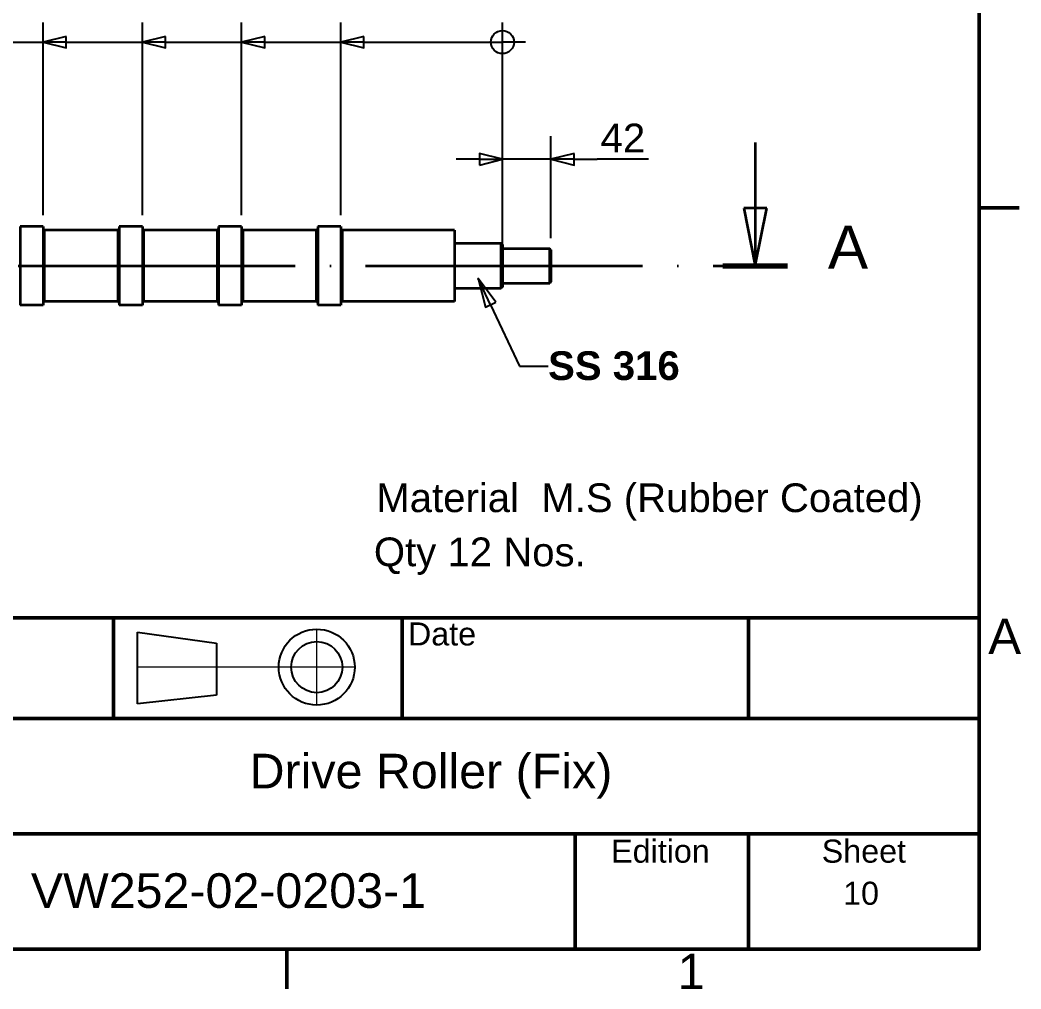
# Paper-space layout 'Drive Roller (Fix)' of a CAD drawing. Header units: millimetres. Extents: x -170 to 420, y 0 to 297.
# Drawn here: x 326.9 to 413.6, y 6.6 to 90.5 of the extents above; entities that cross this region are included whole.
import ezdxf

# ---------------------------------------------------------------- set-up
doc = ezdxf.new("R2010")
doc.units = ezdxf.units.MM
for name, pattern in [('ACAD_ISO04W100', [30, 24, -3, 0, -3]), ('ACAD_ISO08W100', [36, 24, -3, 6, -3]), ('ACAD_ISO09W100', [45, 24, -3, 6, -3, 6, -3])]:
    doc.linetypes.add(name, pattern=pattern)
for name, color, linetype, lineweight in [('2dTransBorder', 7, 'Continuous', 35), ('2dTransTitleBlock', 7, 'Continuous', 35), ('Dimensions', 5, 'Continuous', 25), ('Leader Lines', 5, 'Continuous', 25), ('Section View Lines', 7, 'ACAD_ISO09W100', 70), ('Tangent Edges', 7, 'Continuous', 50), ('Text', 5, 'Continuous', 25), ('Visible Edges', 7, 'Continuous', 50)]:
    doc.layers.add(name, color=color, linetype=linetype, lineweight=lineweight)
doc.layers.add('Title', color=7, linetype='Continuous')
doc.styles.add('Current-ISO', font='ARIAL.TTF')
doc.styles.get("Standard").update_dxf_attribs({"font": 'ARIAL.TTF'})
doc.styles.add('Text Style14', font='ARIAL.TTF')
doc.styles.add('Text Style25', font='ARIALBD.TTF')
doc.styles.add('Text Style6', font='ARIAL.TTF')

# ---------------------------------------------------------------- blocks, each defined once
blk = doc.blocks.new('2dTransSection0')
at = {"color": 179}
blk.add_solid([(389.587, 74.228), (390.587, 69.228), (391.587, 74.228), (389.587, 74.228)], dxfattribs=at)
at = {"layer": 'Section View Lines', "color": 179, "linetype": 'ACAD_ISO04W100', "lineweight": 35, "true_color": 0x262659}
for p, q in [((390.587, 79.929), (390.587, 74.228)), ((389.587, 74.228), (390.587, 69.228)), ((391.587, 74.228), (389.587, 74.228)), ((390.587, 74.228), (390.587, 69.228)), ((390.587, 69.228), (391.587, 74.228)), ((85.932, 69.228), (393.379, 69.228))]:
    blk.add_line(p, q, dxfattribs=at)
at = {"layer": 'Section View Lines', "color": 179, "linetype": 'ACAD_ISO04W100', "lineweight": 70, "true_color": 0x262659}
blk.add_line((387.794, 69.228), (393.379, 69.228), dxfattribs=at)
at = {"layer": 'Section View Lines', "color": 179, "linetype": 'ACAD_ISO04W100', "lineweight": 35, "true_color": 0x262659}
blk.add_lwpolyline([(389.587, 74.228), (390.587, 69.228), (391.587, 74.228), (389.587, 74.228)], dxfattribs=at)
at = {"layer": 'Section View Lines', "color": 18, "linetype": 'ACAD_ISO04W100', "lineweight": 35, "true_color": 0x000000, "insert": (396.879, 68.978), "char_height": 3.75, "attachment_point": 7, "style": 'Text Style14'}
blk.add_mtext('A', dxfattribs=at)
blk = doc.blocks.new('2dTransSymbol24')
at = {"color": 179}
for points in [[(366.688, 77.973), (368.688, 78.473), (366.688, 78.973), (366.688, 77.973)], [(374.888, 78.973), (372.888, 78.473), (374.888, 77.973), (374.888, 78.973)]]:
    blk.add_solid(points, dxfattribs=at)
at = {"layer": 'Dimensions', "color": 179, "linetype": 'Continuous', "lineweight": 25, "true_color": 0x262659}
for p, q in [((368.688, 72.086), (368.688, 80.473)), ((372.888, 71.636), (372.888, 80.473)), ((368.688, 78.473), (366.688, 78.973)), ((366.688, 78.973), (366.688, 77.973)), ((374.888, 78.973), (372.888, 78.473)), ((374.888, 77.973), (374.888, 78.973)), ((366.688, 78.473), (364.688, 78.473)), ((366.688, 78.473), (368.688, 78.473)), ((366.688, 77.973), (368.688, 78.473)), ((372.888, 78.473), (368.688, 78.473)), ((374.888, 78.473), (372.888, 78.473)), ((372.888, 78.473), (374.888, 77.973)), ((374.888, 78.473), (376.888, 78.473)), ((381.354, 78.473), (376.888, 78.473))]:
    blk.add_line(p, q, dxfattribs=at)
for points in [[(366.688, 77.973), (368.688, 78.473), (366.688, 78.973), (366.688, 77.973)], [(374.888, 78.973), (372.888, 78.473), (374.888, 77.973), (374.888, 78.973)]]:
    blk.add_lwpolyline(points, dxfattribs=at)
at = {"layer": 'Dimensions', "linetype": 'Continuous', "lineweight": 25, "insert": (377.188, 79.073), "char_height": 2.4892, "attachment_point": 7, "style": 'Text Style6'}
blk.add_mtext('42', dxfattribs=at)
blk = doc.blocks.new('2dTransSymbol26')
at = {"color": 179}
for points in [[(330.888, 89.127), (328.888, 88.627), (330.888, 88.127), (330.888, 89.127)], [(339.488, 89.127), (337.488, 88.627), (339.488, 88.127), (339.488, 89.127)], [(348.088, 89.127), (346.088, 88.627), (348.088, 88.127), (348.088, 89.127)], [(356.688, 89.127), (354.688, 88.627), (356.688, 88.127), (356.688, 89.127)]]:
    blk.add_solid(points, dxfattribs=at)
at = {"layer": 'Dimensions', "color": 179, "linetype": 'Continuous', "lineweight": 25, "true_color": 0x262659}
for p, q in [((328.888, 82.88), (328.888, 90.327)), ((337.488, 82.88), (337.488, 90.327)), ((346.088, 82.88), (346.088, 90.327)), ((354.688, 82.88), (354.688, 90.327)), ((368.688, 82.88), (368.688, 90.327)), ((322.288, 88.627), (328.888, 88.627)), ((330.888, 89.127), (328.888, 88.627)), ((330.888, 88.627), (328.888, 88.627)), ((328.888, 88.627), (330.888, 88.127)), ((330.888, 88.127), (330.888, 89.127)), ((330.888, 88.627), (337.488, 88.627)), ((339.488, 89.127), (337.488, 88.627)), ((339.488, 88.627), (337.488, 88.627)), ((337.488, 88.627), (339.488, 88.127)), ((339.488, 88.127), (339.488, 89.127)), ((339.488, 88.627), (346.088, 88.627)), ((348.088, 89.127), (346.088, 88.627)), ((348.088, 88.627), (346.088, 88.627)), ((346.088, 88.627), (348.088, 88.127)), ((348.088, 88.127), (348.088, 89.127)), ((348.088, 88.627), (354.688, 88.627)), ((356.688, 89.127), (354.688, 88.627)), ((356.688, 88.627), (354.688, 88.627)), ((354.688, 88.627), (356.688, 88.127)), ((356.688, 88.127), (356.688, 89.127)), ((356.688, 88.627), (368.688, 88.627)), ((370.688, 88.627), (368.688, 88.627)), ((328.888, 75.133), (328.888, 82.88)), ((337.488, 75.133), (337.488, 82.88)), ((346.088, 75.133), (346.088, 82.88)), ((354.688, 75.133), (354.688, 82.88)), ((368.688, 75.133), (368.688, 82.88)), ((328.888, 73.636), (328.888, 75.133)), ((337.488, 73.636), (337.488, 75.133)), ((346.088, 73.636), (346.088, 75.133)), ((354.688, 73.636), (354.688, 75.133)), ((368.688, 68.386), (368.688, 75.133))]:
    blk.add_line(p, q, dxfattribs=at)
for points in [[(330.888, 89.127), (328.888, 88.627), (330.888, 88.127), (330.888, 89.127)], [(339.488, 89.127), (337.488, 88.627), (339.488, 88.127), (339.488, 89.127)], [(348.088, 89.127), (346.088, 88.627), (348.088, 88.127), (348.088, 89.127)], [(356.688, 89.127), (354.688, 88.627), (356.688, 88.127), (356.688, 89.127)]]:
    blk.add_lwpolyline(points, dxfattribs=at)
blk.add_circle((368.688, 88.627), 1, dxfattribs=at)
blk = doc.blocks.new('2dTransSymbol34')
at = {"color": 179}
blk.add_solid([(368.11, 66.072), (366.596, 68.123), (367.205, 65.647), (368.11, 66.072)], dxfattribs=at)
at = {"layer": 'Leader Lines', "color": 179, "linetype": 'Continuous', "lineweight": 25, "true_color": 0x262659}
for p, q in [((367.657, 65.86), (366.596, 68.123)), ((368.11, 66.072), (366.596, 68.123)), ((366.596, 68.123), (367.205, 65.647)), ((367.205, 65.647), (368.11, 66.072)), ((367.657, 65.86), (370.15, 60.541)), ((370.15, 60.541), (372.64, 60.541))]:
    blk.add_line(p, q, dxfattribs=at)
blk.add_lwpolyline([(368.11, 66.072), (366.596, 68.123), (367.205, 65.647), (368.11, 66.072)], dxfattribs=at)
at = {"layer": 'Leader Lines', "linetype": 'Continuous', "lineweight": 50, "insert": (372.64, 59.298), "char_height": 2.4892, "attachment_point": 7, "style": 'Text Style25'}
blk.add_mtext('SS 316', dxfattribs=at)
blk = doc.blocks.new('Default Border')
at = {"layer": '2dTransBorder', "color": 179, "linetype": 'Continuous', "lineweight": 50, "true_color": 0x262659}
for points in [[(10, 10), (10, 287), (410, 287), (410, 10), (10, 10)], [(410, 74.25), (413.448, 74.25)], [(350, 10), (350, 6.552)]]:
    blk.add_lwpolyline(points, dxfattribs=at)
at = {"layer": '2dTransBorder', "color": 179, "lineweight": 211, "char_height": 3.048, "attachment_point": 7, "style": 'Current-ISO'}
for s, insert in [('A', (410.781, 35.601)), ('1', (383.857, 6.552))]:
    blk.add_mtext(s, dxfattribs=dict(at, insert=insert))
blk = doc.blocks.new('Title')
at = {"layer": '2dTransTitleBlock', "linetype": 'Continuous', "lineweight": 50}
for p, q in [((400, 28.726), (230, 28.726)), ((325, 20), (325, 28.726)), ((350, 20), (350, 28.726)), ((380, 20), (380, 28.726)), ((400, 0), (400, 28.726)), ((230, 20), (400, 20)), ((400, 10), (305, 10)), ((365, 0), (365, 10)), ((380, 0), (380, 10)), ((230, 0), (400, 0))]:
    blk.add_line(p, q, dxfattribs=at)
at = {"layer": '2dTransTitleBlock', "lineweight": 25}
for p, q in [((327.075, 21.282), (327.075, 27.493)), ((327.075, 27.493), (333.916, 26.516)), ((333.916, 26.516), (333.916, 22.015)), ((333.916, 22.015), (327.075, 21.282))]:
    blk.add_line(p, q, dxfattribs=at)
at = {"layer": '2dTransTitleBlock', "linetype": 'ACAD_ISO08W100', "lineweight": 18}
for p, q in [((342.599, 21.16), (342.599, 27.743)), ((345.89, 24.452), (327.017, 24.452))]:
    blk.add_line(p, q, dxfattribs=at)
at = {"layer": '2dTransTitleBlock', "lineweight": 25}
for radius in [3.291, 2.215]:
    blk.add_circle((342.599, 24.452), radius, dxfattribs=at)
at = {"layer": '2dTransBorder'}
blk.add_blockref('Default Border', (-10, -10), dxfattribs=at)
at = {"layer": '2dTransTitleBlock', "color": 179, "lineweight": 5, "char_height": 2, "style": 'Current-ISO'}
for s, insert, width, attachment_point, line_spacing_factor in [('Date', (350.5, 28.329), 14.5, 1, 0.846), ('Edition', (372.377, 9.5), 13.75473, 2, 0.846), ('Sheet', (390, 9.5), 19, 2, 0.860831)]:
    blk.add_mtext(s, dxfattribs=dict(at, insert=insert, width=width, attachment_point=attachment_point, line_spacing_factor=line_spacing_factor))
at = {"layer": '2dTransTitleBlock', "char_height": 3, "attachment_point": 5}
for s, insert, width in [('Drive Roller (Fix)', (352.493, 14.989), 93.23061), ('VW252-02-0203-1', (334.946, 5.061), 58.137)]:
    blk.add_mtext(s, dxfattribs=dict(at, insert=insert, width=width))

psp = doc.layouts.new('Drive Roller (Fix)')

# ---------------------------------------------------------------- linework, layer by layer
at = {"layer": 'Tangent Edges', "color": 179, "linetype": 'Continuous', "lineweight": 35, "true_color": 0x1a1a3e}
for p, q in [((328.988, 72.336), (328.988, 66.136)), ((335.388, 66.136), (335.388, 72.336)), ((337.588, 72.336), (337.588, 66.136)), ((343.988, 66.136), (343.988, 72.336)), ((346.188, 72.336), (346.188, 66.136)), ((352.588, 66.136), (352.588, 72.336)), ((354.788, 72.336), (354.788, 66.136))]:
    psp.add_line(p, q, dxfattribs=at).dxf.unprotected_set("ltscale", 0)
at = {"layer": 'Tangent Edges', "color": 179, "linetype": 'Continuous', "lineweight": 35, "true_color": 0x262659}
for centre, start, end in [((328.988, 72.436), 180, 270), ((335.388, 72.436), 270, 0), ((337.588, 72.436), 180, 270), ((343.988, 72.436), 270, 0), ((346.188, 72.436), 180, 270), ((352.588, 72.436), 270, 0), ((354.788, 72.436), 180, 270), ((328.988, 66.036), 90, 180), ((335.388, 66.036), 0, 90), ((337.588, 66.036), 90, 180), ((343.988, 66.036), 0, 90), ((346.188, 66.036), 90, 180), ((352.588, 66.036), 0, 90), ((354.788, 66.036), 90, 180)]:
    psp.add_arc(centre, 0.1, start, end, dxfattribs=at).dxf.unprotected_set("ltscale", 0)
at = {"layer": 'Visible Edges', "color": 179, "linetype": 'Continuous', "lineweight": 35, "true_color": 0x262659}
for p, q in [((326.888, 72.636), (326.888, 65.836)), ((328.888, 72.636), (326.888, 72.636)), ((328.888, 72.636), (328.888, 65.836)), ((335.388, 72.336), (328.988, 72.336)), ((335.488, 72.636), (335.488, 65.836)), ((337.488, 72.636), (335.488, 72.636)), ((337.488, 72.636), (337.488, 65.836)), ((343.988, 72.336), (337.588, 72.336)), ((344.088, 72.636), (344.088, 65.836)), ((346.088, 72.636), (344.088, 72.636)), ((346.088, 72.636), (346.088, 65.836)), ((352.588, 72.336), (346.188, 72.336)), ((352.688, 72.636), (352.688, 65.836)), ((354.688, 72.636), (352.688, 72.636)), ((354.688, 72.636), (354.688, 65.836)), ((364.538, 72.336), (354.788, 72.336)), ((364.538, 72.336), (364.538, 66.136)), ((364.538, 71.186), (368.588, 71.186)), ((368.588, 67.286), (368.588, 71.186)), ((368.688, 71.086), (368.588, 71.186)), ((368.688, 71.086), (368.688, 67.386)), ((368.688, 70.736), (372.788, 70.736)), ((372.788, 67.736), (372.788, 70.736)), ((372.888, 70.636), (372.788, 70.736)), ((372.888, 70.636), (372.888, 67.836)), ((368.688, 67.736), (372.788, 67.736)), ((372.888, 67.836), (372.788, 67.736)), ((364.538, 67.286), (368.588, 67.286)), ((368.688, 67.386), (368.588, 67.286)), ((335.388, 66.136), (328.988, 66.136)), ((343.988, 66.136), (337.588, 66.136)), ((352.588, 66.136), (346.188, 66.136)), ((364.538, 66.136), (354.788, 66.136)), ((328.888, 65.836), (326.888, 65.836)), ((337.488, 65.836), (335.488, 65.836)), ((346.088, 65.836), (344.088, 65.836)), ((354.688, 65.836), (352.688, 65.836))]:
    psp.add_line(p, q, dxfattribs=at).dxf.unprotected_set("ltscale", 0)

# ---------------------------------------------------------------- block references
at = {"layer": 'Dimensions'}
for name in ['2dTransSymbol26', '2dTransSymbol24']:
    psp.add_blockref(name, (0, 0), dxfattribs=at)
at = {"layer": 'Leader Lines'}
psp.add_blockref('2dTransSymbol34', (0, 0), dxfattribs=at)
at = {"layer": 'Section View Lines'}
psp.add_blockref('2dTransSection0', (0, 0), dxfattribs=at)
at = {"layer": 'Title'}
psp.add_blockref('Title', (10, 10), dxfattribs=at)

# ---------------------------------------------------------------- texts
at = {"insert": (398.203, 15.851), "char_height": 2, "attachment_point": 1}
psp.add_mtext('10', dxfattribs=at)
at = {"layer": 'Text', "color": 179, "linetype": 'Continuous', "lineweight": 5, "true_color": 0x262659, "char_height": 2.4892, "attachment_point": 1, "line_spacing_factor": 0.860831, "style": 'Current-ISO'}
for s, insert, width in [('Material  M.S (Rubber Coated)', (357.755, 50.378), 66.56136), ('Qty 12 Nos.', (357.546, 45.686), 25.43894)]:
    psp.add_mtext(s, dxfattribs=dict(at, insert=insert, width=width))

doc.saveas('drawing.dxf')
